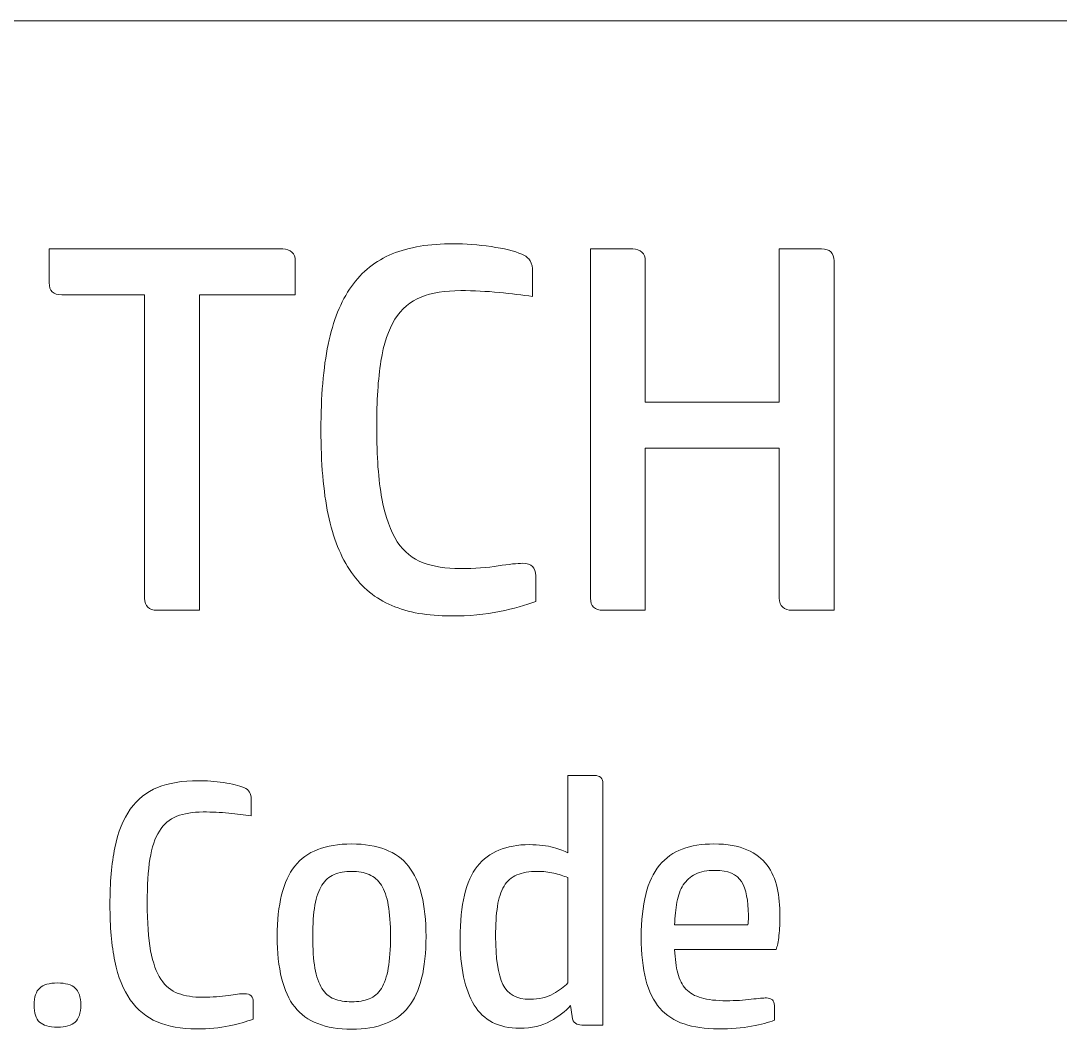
# Model space of a CAD drawing. Header units: inches. Extents: x -4.89 to -2.45, y 0.77 to 2.41.
# Drawn here: x -3.5347 to -3.2025, y 2.0901 to 2.4125 of the extents above; entities that cross this region are included whole.
import ezdxf

# ---------------------------------------------------------------- set-up
doc = ezdxf.new("R2010")
doc.units = ezdxf.units.IN
doc.header["$MEASUREMENT"] = 0
doc.layers.add('Layer 1', color=7, linetype='Continuous')

msp = doc.modelspace()

# ---------------------------------------------------------------- linework, layer by layer
at = {"layer": 'Layer 1', "lineweight": 9}
msp.add_open_spline([(-4.65138, 2.41245), (-4.65138, 2.41245), (-2.68924, 2.41245), (-2.68924, 2.41245)], degree=3, dxfattribs=at)
at = {"layer": 'Layer 1', "color": 250, "lineweight": 9}
for points, knots in [([(-3.49512, 2.32485), (-3.49512, 2.32485), (-3.52162, 2.32485), (-3.52162, 2.32485), (-3.52162, 2.32485), (-3.52429, 2.32485), (-3.52562, 2.32613), (-3.52562, 2.32869), (-3.52562, 2.32869), (-3.52562, 2.32869), (-3.52562, 2.33952), (-3.52562, 2.33952), (-3.52562, 2.33952), (-3.52562, 2.33952), (-3.45096, 2.33952), (-3.45096, 2.33952), (-3.45096, 2.33952), (-3.44973, 2.33952), (-3.44876, 2.33919), (-3.44804, 2.33852), (-3.44804, 2.33852), (-3.44732, 2.33785), (-3.44696, 2.33691), (-3.44696, 2.33569), (-3.44696, 2.33569), (-3.44696, 2.33569), (-3.44696, 2.32485), (-3.44696, 2.32485), (-3.44696, 2.32485), (-3.44696, 2.32485), (-3.47762, 2.32485), (-3.47762, 2.32485), (-3.47762, 2.32485), (-3.47762, 2.32485), (-3.47762, 2.22402), (-3.47762, 2.22402), (-3.47762, 2.22402), (-3.47762, 2.22402), (-3.49112, 2.22402), (-3.49112, 2.22402), (-3.49112, 2.22402), (-3.49379, 2.22402), (-3.49512, 2.2253), (-3.49512, 2.22786), (-3.49512, 2.22786), (-3.49512, 2.22786), (-3.49512, 2.32485), (-3.49512, 2.32485)], [0, 0, 0, 0, 0.076923, 0.076923, 0.076923, 0.076923, 0.153846, 0.153846, 0.153846, 0.153846, 0.230769, 0.230769, 0.230769, 0.230769, 0.307692, 0.307692, 0.307692, 0.307692, 0.384615, 0.384615, 0.384615, 0.384615, 0.461538, 0.461538, 0.461538, 0.461538, 0.538462, 0.538462, 0.538462, 0.538462, 0.615385, 0.615385, 0.615385, 0.615385, 0.692308, 0.692308, 0.692308, 0.692308, 0.769231, 0.769231, 0.769231, 0.769231, 0.846154, 0.846154, 0.846154, 0.846154, 1, 1, 1, 1]), ([(-3.39646, 2.34119), (-3.39257, 2.34119), (-3.38854, 2.34088), (-3.38437, 2.34027), (-3.38437, 2.34027), (-3.3802, 2.33966), (-3.37696, 2.33885), (-3.37462, 2.33785), (-3.37462, 2.33785), (-3.37329, 2.3373), (-3.37237, 2.33658), (-3.37187, 2.33569), (-3.37187, 2.33569), (-3.37137, 2.3348), (-3.37112, 2.33363), (-3.37112, 2.33219), (-3.37112, 2.33219), (-3.37112, 2.33219), (-3.37112, 2.32435), (-3.37112, 2.32435), (-3.37112, 2.32435), (-3.37435, 2.3248), (-3.37793, 2.32522), (-3.38187, 2.32561), (-3.38187, 2.32561), (-3.38582, 2.326), (-3.3899, 2.32619), (-3.39412, 2.32619), (-3.39412, 2.32619), (-3.39912, 2.32619), (-3.40335, 2.3255), (-3.40679, 2.32411), (-3.40679, 2.32411), (-3.41023, 2.32272), (-3.41301, 2.32035), (-3.41512, 2.31702), (-3.41512, 2.31702), (-3.41723, 2.31369), (-3.41873, 2.30922), (-3.41962, 2.30361), (-3.41962, 2.30361), (-3.42051, 2.298), (-3.42096, 2.29097), (-3.42096, 2.28252), (-3.42096, 2.28252), (-3.42096, 2.27319), (-3.4204, 2.26558), (-3.41929, 2.25969), (-3.41929, 2.25969), (-3.41818, 2.2538), (-3.41654, 2.24922), (-3.41437, 2.24594), (-3.41437, 2.24594), (-3.4122, 2.24266), (-3.40946, 2.24041), (-3.40612, 2.23919), (-3.40612, 2.23919), (-3.40279, 2.23797), (-3.39885, 2.23736), (-3.39429, 2.23736), (-3.39429, 2.23736), (-3.38962, 2.23736), (-3.38557, 2.23763), (-3.38212, 2.23819), (-3.38212, 2.23819), (-3.37868, 2.23874), (-3.37607, 2.23902), (-3.37429, 2.23902), (-3.37429, 2.23902), (-3.37151, 2.23902), (-3.37012, 2.23769), (-3.37012, 2.23502), (-3.37012, 2.23502), (-3.37012, 2.23502), (-3.37012, 2.22686), (-3.37012, 2.22686), (-3.37012, 2.22686), (-3.37335, 2.22563), (-3.3772, 2.22455), (-3.3817, 2.22361), (-3.3817, 2.22361), (-3.3862, 2.22266), (-3.3914, 2.22219), (-3.39729, 2.22219), (-3.39729, 2.22219), (-3.40462, 2.22219), (-3.4109, 2.2233), (-3.41612, 2.22552), (-3.41612, 2.22552), (-3.42134, 2.22774), (-3.42565, 2.23127), (-3.42904, 2.23611), (-3.42904, 2.23611), (-3.43243, 2.24094), (-3.4349, 2.24711), (-3.43646, 2.25461), (-3.43646, 2.25461), (-3.43801, 2.26211), (-3.43879, 2.27113), (-3.43879, 2.28169), (-3.43879, 2.28169), (-3.43879, 2.29236), (-3.43801, 2.30147), (-3.43646, 2.30902), (-3.43646, 2.30902), (-3.4349, 2.31658), (-3.43243, 2.32274), (-3.42904, 2.32752), (-3.42904, 2.32752), (-3.42565, 2.3323), (-3.42129, 2.33577), (-3.41596, 2.33794), (-3.41596, 2.33794), (-3.41062, 2.34011), (-3.40412, 2.34119), (-3.39646, 2.34119)], [0, 0, 0, 0, 0.033333, 0.033333, 0.033333, 0.033333, 0.066667, 0.066667, 0.066667, 0.066667, 0.1, 0.1, 0.1, 0.1, 0.133333, 0.133333, 0.133333, 0.133333, 0.166667, 0.166667, 0.166667, 0.166667, 0.2, 0.2, 0.2, 0.2, 0.233333, 0.233333, 0.233333, 0.233333, 0.266667, 0.266667, 0.266667, 0.266667, 0.3, 0.3, 0.3, 0.3, 0.333333, 0.333333, 0.333333, 0.333333, 0.366667, 0.366667, 0.366667, 0.366667, 0.4, 0.4, 0.4, 0.4, 0.433333, 0.433333, 0.433333, 0.433333, 0.466667, 0.466667, 0.466667, 0.466667, 0.5, 0.5, 0.5, 0.5, 0.533333, 0.533333, 0.533333, 0.533333, 0.566667, 0.566667, 0.566667, 0.566667, 0.6, 0.6, 0.6, 0.6, 0.633333, 0.633333, 0.633333, 0.633333, 0.666667, 0.666667, 0.666667, 0.666667, 0.7, 0.7, 0.7, 0.7, 0.733333, 0.733333, 0.733333, 0.733333, 0.766667, 0.766667, 0.766667, 0.766667, 0.8, 0.8, 0.8, 0.8, 0.833333, 0.833333, 0.833333, 0.833333, 0.866667, 0.866667, 0.866667, 0.866667, 0.9, 0.9, 0.9, 0.9, 0.933333, 0.933333, 0.933333, 0.933333, 1, 1, 1, 1]), ([(-3.27879, 2.33952), (-3.27613, 2.33952), (-3.27479, 2.33824), (-3.27479, 2.33569), (-3.27479, 2.33569), (-3.27479, 2.33569), (-3.27479, 2.22402), (-3.27479, 2.22402), (-3.27479, 2.22402), (-3.27479, 2.22402), (-3.28829, 2.22402), (-3.28829, 2.22402), (-3.28829, 2.22402), (-3.28952, 2.22402), (-3.29049, 2.22436), (-3.29121, 2.22502), (-3.29121, 2.22502), (-3.29193, 2.22569), (-3.29229, 2.22663), (-3.29229, 2.22786), (-3.29229, 2.22786), (-3.29229, 2.22786), (-3.29229, 2.27586), (-3.29229, 2.27586), (-3.29229, 2.27586), (-3.29229, 2.27586), (-3.33513, 2.27586), (-3.33513, 2.27586), (-3.33513, 2.27586), (-3.33513, 2.27586), (-3.33513, 2.22402), (-3.33513, 2.22402), (-3.33513, 2.22402), (-3.33513, 2.22402), (-3.34863, 2.22402), (-3.34863, 2.22402), (-3.34863, 2.22402), (-3.35129, 2.22402), (-3.35263, 2.2253), (-3.35263, 2.22786), (-3.35263, 2.22786), (-3.35263, 2.22786), (-3.35263, 2.33952), (-3.35263, 2.33952), (-3.35263, 2.33952), (-3.35263, 2.33952), (-3.33913, 2.33952), (-3.33913, 2.33952), (-3.33913, 2.33952), (-3.3379, 2.33952), (-3.33693, 2.33919), (-3.33621, 2.33852), (-3.33621, 2.33852), (-3.33548, 2.33785), (-3.33513, 2.33691), (-3.33513, 2.33569), (-3.33513, 2.33569), (-3.33513, 2.33569), (-3.33513, 2.29052), (-3.33513, 2.29052), (-3.33513, 2.29052), (-3.33513, 2.29052), (-3.29229, 2.29052), (-3.29229, 2.29052), (-3.29229, 2.29052), (-3.29229, 2.29052), (-3.29229, 2.33952), (-3.29229, 2.33952), (-3.29229, 2.33952), (-3.29229, 2.33952), (-3.27879, 2.33952), (-3.27879, 2.33952)], [0, 0, 0, 0, 0.052632, 0.052632, 0.052632, 0.052632, 0.105263, 0.105263, 0.105263, 0.105263, 0.157895, 0.157895, 0.157895, 0.157895, 0.210526, 0.210526, 0.210526, 0.210526, 0.263158, 0.263158, 0.263158, 0.263158, 0.315789, 0.315789, 0.315789, 0.315789, 0.368421, 0.368421, 0.368421, 0.368421, 0.421053, 0.421053, 0.421053, 0.421053, 0.473684, 0.473684, 0.473684, 0.473684, 0.526316, 0.526316, 0.526316, 0.526316, 0.578947, 0.578947, 0.578947, 0.578947, 0.631579, 0.631579, 0.631579, 0.631579, 0.684211, 0.684211, 0.684211, 0.684211, 0.736842, 0.736842, 0.736842, 0.736842, 0.789474, 0.789474, 0.789474, 0.789474, 0.842105, 0.842105, 0.842105, 0.842105, 0.894737, 0.894737, 0.894737, 0.894737, 1, 1, 1, 1]), ([(-3.47797, 2.16954), (-3.47538, 2.16954), (-3.47269, 2.16933), (-3.46991, 2.16893), (-3.46991, 2.16893), (-3.46714, 2.16852), (-3.46497, 2.16798), (-3.46341, 2.16731), (-3.46341, 2.16731), (-3.46252, 2.16694), (-3.46191, 2.16646), (-3.46158, 2.16587), (-3.46158, 2.16587), (-3.46125, 2.16528), (-3.46108, 2.1645), (-3.46108, 2.16354), (-3.46108, 2.16354), (-3.46108, 2.16354), (-3.46108, 2.15831), (-3.46108, 2.15831), (-3.46108, 2.15831), (-3.46323, 2.15861), (-3.46562, 2.15889), (-3.46825, 2.15915), (-3.46825, 2.15915), (-3.47088, 2.15941), (-3.4736, 2.15954), (-3.47641, 2.15954), (-3.47641, 2.15954), (-3.47975, 2.15954), (-3.48256, 2.15907), (-3.48486, 2.15815), (-3.48486, 2.15815), (-3.48715, 2.15722), (-3.48901, 2.15565), (-3.49041, 2.15343), (-3.49041, 2.15343), (-3.49182, 2.1512), (-3.49282, 2.14822), (-3.49341, 2.14448), (-3.49341, 2.14448), (-3.49401, 2.14074), (-3.4943, 2.13606), (-3.4943, 2.13043), (-3.4943, 2.13043), (-3.4943, 2.1242), (-3.49393, 2.11913), (-3.49319, 2.1152), (-3.49319, 2.1152), (-3.49245, 2.11128), (-3.49136, 2.10822), (-3.48991, 2.10604), (-3.48991, 2.10604), (-3.48847, 2.10385), (-3.48663, 2.10235), (-3.48441, 2.10154), (-3.48441, 2.10154), (-3.48219, 2.10072), (-3.47956, 2.10031), (-3.47652, 2.10031), (-3.47652, 2.10031), (-3.47341, 2.10031), (-3.47071, 2.1005), (-3.46841, 2.10087), (-3.46841, 2.10087), (-3.46612, 2.10124), (-3.46438, 2.10143), (-3.46319, 2.10143), (-3.46319, 2.10143), (-3.46134, 2.10143), (-3.46041, 2.10054), (-3.46041, 2.09876), (-3.46041, 2.09876), (-3.46041, 2.09876), (-3.46041, 2.09331), (-3.46041, 2.09331), (-3.46041, 2.09331), (-3.46256, 2.0925), (-3.46514, 2.09178), (-3.46814, 2.09115), (-3.46814, 2.09115), (-3.47114, 2.09052), (-3.4746, 2.0902), (-3.47852, 2.0902), (-3.47852, 2.0902), (-3.48341, 2.0902), (-3.4876, 2.09094), (-3.49108, 2.09243), (-3.49108, 2.09243), (-3.49456, 2.09391), (-3.49743, 2.09626), (-3.49969, 2.09948), (-3.49969, 2.09948), (-3.50195, 2.1027), (-3.5036, 2.10681), (-3.50463, 2.11181), (-3.50463, 2.11181), (-3.50567, 2.11681), (-3.50619, 2.12283), (-3.50619, 2.12987), (-3.50619, 2.12987), (-3.50619, 2.13698), (-3.50567, 2.14306), (-3.50463, 2.14809), (-3.50463, 2.14809), (-3.5036, 2.15313), (-3.50195, 2.15724), (-3.49969, 2.16043), (-3.49969, 2.16043), (-3.49743, 2.16361), (-3.49452, 2.16593), (-3.49097, 2.16737), (-3.49097, 2.16737), (-3.48741, 2.16881), (-3.48308, 2.16954), (-3.47797, 2.16954)], [0, 0, 0, 0, 0.033333, 0.033333, 0.033333, 0.033333, 0.066667, 0.066667, 0.066667, 0.066667, 0.1, 0.1, 0.1, 0.1, 0.133333, 0.133333, 0.133333, 0.133333, 0.166667, 0.166667, 0.166667, 0.166667, 0.2, 0.2, 0.2, 0.2, 0.233333, 0.233333, 0.233333, 0.233333, 0.266667, 0.266667, 0.266667, 0.266667, 0.3, 0.3, 0.3, 0.3, 0.333333, 0.333333, 0.333333, 0.333333, 0.366667, 0.366667, 0.366667, 0.366667, 0.4, 0.4, 0.4, 0.4, 0.433333, 0.433333, 0.433333, 0.433333, 0.466667, 0.466667, 0.466667, 0.466667, 0.5, 0.5, 0.5, 0.5, 0.533333, 0.533333, 0.533333, 0.533333, 0.566667, 0.566667, 0.566667, 0.566667, 0.6, 0.6, 0.6, 0.6, 0.633333, 0.633333, 0.633333, 0.633333, 0.666667, 0.666667, 0.666667, 0.666667, 0.7, 0.7, 0.7, 0.7, 0.733333, 0.733333, 0.733333, 0.733333, 0.766667, 0.766667, 0.766667, 0.766667, 0.8, 0.8, 0.8, 0.8, 0.833333, 0.833333, 0.833333, 0.833333, 0.866667, 0.866667, 0.866667, 0.866667, 0.9, 0.9, 0.9, 0.9, 0.933333, 0.933333, 0.933333, 0.933333, 1, 1, 1, 1]), ([(-3.3753, 2.09043), (-3.38197, 2.09043), (-3.3868, 2.09289), (-3.3898, 2.09781), (-3.3898, 2.09781), (-3.3928, 2.10274), (-3.3943, 2.10987), (-3.3943, 2.1192), (-3.3943, 2.1192), (-3.3943, 2.12987), (-3.39247, 2.13752), (-3.3888, 2.14215), (-3.3888, 2.14215), (-3.38514, 2.14678), (-3.3796, 2.14909), (-3.37219, 2.14909), (-3.37219, 2.14909), (-3.36908, 2.14909), (-3.36651, 2.1488), (-3.36447, 2.1482), (-3.36447, 2.1482), (-3.36243, 2.14761), (-3.3609, 2.14702), (-3.35986, 2.14643), (-3.35986, 2.14643), (-3.35986, 2.14643), (-3.35986, 2.1712), (-3.35986, 2.1712), (-3.35986, 2.1712), (-3.35986, 2.1712), (-3.3513, 2.1712), (-3.3513, 2.1712), (-3.3513, 2.1712), (-3.35049, 2.1712), (-3.34984, 2.17098), (-3.34936, 2.17054), (-3.34936, 2.17054), (-3.34888, 2.17009), (-3.34864, 2.16946), (-3.34864, 2.16865), (-3.34864, 2.16865), (-3.34864, 2.16865), (-3.34864, 2.09143), (-3.34864, 2.09143), (-3.34864, 2.09143), (-3.34864, 2.09143), (-3.35541, 2.09143), (-3.35541, 2.09143), (-3.35541, 2.09143), (-3.35623, 2.09143), (-3.35691, 2.09161), (-3.35747, 2.09198), (-3.35747, 2.09198), (-3.35803, 2.09235), (-3.35838, 2.09309), (-3.35853, 2.0942), (-3.35853, 2.0942), (-3.35853, 2.0942), (-3.35897, 2.09765), (-3.35897, 2.09765), (-3.35897, 2.09765), (-3.36067, 2.0958), (-3.36284, 2.09413), (-3.36547, 2.09265), (-3.36547, 2.09265), (-3.3681, 2.09117), (-3.37138, 2.09043), (-3.3753, 2.09043)], [0, 0, 0, 0, 0.055556, 0.055556, 0.055556, 0.055556, 0.111111, 0.111111, 0.111111, 0.111111, 0.166667, 0.166667, 0.166667, 0.166667, 0.222222, 0.222222, 0.222222, 0.222222, 0.277778, 0.277778, 0.277778, 0.277778, 0.333333, 0.333333, 0.333333, 0.333333, 0.388889, 0.388889, 0.388889, 0.388889, 0.444444, 0.444444, 0.444444, 0.444444, 0.5, 0.5, 0.5, 0.5, 0.555556, 0.555556, 0.555556, 0.555556, 0.611111, 0.611111, 0.611111, 0.611111, 0.666667, 0.666667, 0.666667, 0.666667, 0.722222, 0.722222, 0.722222, 0.722222, 0.777778, 0.777778, 0.777778, 0.777778, 0.833333, 0.833333, 0.833333, 0.833333, 0.888889, 0.888889, 0.888889, 0.888889, 1, 1, 1, 1]), ([(-3.42897, 2.09009), (-3.43734, 2.09009), (-3.4434, 2.09246), (-3.44714, 2.0972), (-3.44714, 2.0972), (-3.45088, 2.10194), (-3.45275, 2.10946), (-3.45275, 2.11976), (-3.45275, 2.11976), (-3.45275, 2.12998), (-3.45088, 2.13746), (-3.44714, 2.1422), (-3.44714, 2.1422), (-3.4434, 2.14694), (-3.43734, 2.14931), (-3.42897, 2.14931), (-3.42897, 2.14931), (-3.4206, 2.14931), (-3.41454, 2.14694), (-3.4108, 2.1422), (-3.4108, 2.1422), (-3.40706, 2.13746), (-3.40519, 2.12998), (-3.40519, 2.11976), (-3.40519, 2.11976), (-3.40519, 2.10946), (-3.40706, 2.10194), (-3.4108, 2.0972), (-3.4108, 2.0972), (-3.41454, 2.09246), (-3.4206, 2.09009), (-3.42897, 2.09009)], [0, 0, 0, 0, 0.111111, 0.111111, 0.111111, 0.111111, 0.222222, 0.222222, 0.222222, 0.222222, 0.333333, 0.333333, 0.333333, 0.333333, 0.444444, 0.444444, 0.444444, 0.444444, 0.555556, 0.555556, 0.555556, 0.555556, 0.666667, 0.666667, 0.666667, 0.666667, 0.777778, 0.777778, 0.777778, 0.777778, 1, 1, 1, 1]), ([(-3.32575, 2.11554), (-3.3256, 2.11257), (-3.32527, 2.11006), (-3.32475, 2.10798), (-3.32475, 2.10798), (-3.32423, 2.10591), (-3.32336, 2.10422), (-3.32214, 2.10293), (-3.32214, 2.10293), (-3.32091, 2.10163), (-3.31927, 2.10069), (-3.31719, 2.10009), (-3.31719, 2.10009), (-3.31512, 2.0995), (-3.31245, 2.0992), (-3.30919, 2.0992), (-3.30919, 2.0992), (-3.3063, 2.0992), (-3.30367, 2.09935), (-3.3013, 2.09965), (-3.3013, 2.09965), (-3.29893, 2.09994), (-3.2973, 2.10009), (-3.29641, 2.10009), (-3.29641, 2.10009), (-3.29471, 2.10009), (-3.29386, 2.09928), (-3.29386, 2.09765), (-3.29386, 2.09765), (-3.29386, 2.09765), (-3.29386, 2.09298), (-3.29386, 2.09298), (-3.29386, 2.09298), (-3.29564, 2.09224), (-3.29806, 2.09159), (-3.30114, 2.09104), (-3.30114, 2.09104), (-3.30421, 2.09048), (-3.30775, 2.0902), (-3.31175, 2.0902), (-3.31175, 2.0902), (-3.31597, 2.0902), (-3.31964, 2.09072), (-3.32275, 2.09176), (-3.32275, 2.09176), (-3.32586, 2.0928), (-3.32843, 2.09448), (-3.33047, 2.09681), (-3.33047, 2.09681), (-3.33251, 2.09915), (-3.33401, 2.10219), (-3.33497, 2.10593), (-3.33497, 2.10593), (-3.33593, 2.10967), (-3.33641, 2.1142), (-3.33641, 2.11954), (-3.33641, 2.11954), (-3.33641, 2.12487), (-3.33593, 2.12943), (-3.33497, 2.1332), (-3.33497, 2.1332), (-3.33401, 2.13698), (-3.33254, 2.14007), (-3.33058, 2.14248), (-3.33058, 2.14248), (-3.32862, 2.14489), (-3.32619, 2.14663), (-3.3233, 2.1477), (-3.3233, 2.1477), (-3.32041, 2.14878), (-3.31704, 2.14931), (-3.31319, 2.14931), (-3.31319, 2.14931), (-3.30889, 2.14931), (-3.30538, 2.1487), (-3.30264, 2.14748), (-3.30264, 2.14748), (-3.29989, 2.14626), (-3.29775, 2.14461), (-3.29619, 2.14254), (-3.29619, 2.14254), (-3.29464, 2.14046), (-3.29356, 2.13804), (-3.29297, 2.13526), (-3.29297, 2.13526), (-3.29238, 2.13248), (-3.29208, 2.1295), (-3.29208, 2.12631), (-3.29208, 2.12631), (-3.29208, 2.12417), (-3.29219, 2.12209), (-3.29241, 2.12009), (-3.29241, 2.12009), (-3.29264, 2.11809), (-3.29293, 2.11657), (-3.2933, 2.11554), (-3.2933, 2.11554), (-3.2933, 2.11554), (-3.32575, 2.11554), (-3.32575, 2.11554)], [0, 0, 0, 0, 0.038462, 0.038462, 0.038462, 0.038462, 0.076923, 0.076923, 0.076923, 0.076923, 0.115385, 0.115385, 0.115385, 0.115385, 0.153846, 0.153846, 0.153846, 0.153846, 0.192308, 0.192308, 0.192308, 0.192308, 0.230769, 0.230769, 0.230769, 0.230769, 0.269231, 0.269231, 0.269231, 0.269231, 0.307692, 0.307692, 0.307692, 0.307692, 0.346154, 0.346154, 0.346154, 0.346154, 0.384615, 0.384615, 0.384615, 0.384615, 0.423077, 0.423077, 0.423077, 0.423077, 0.461538, 0.461538, 0.461538, 0.461538, 0.5, 0.5, 0.5, 0.5, 0.538462, 0.538462, 0.538462, 0.538462, 0.576923, 0.576923, 0.576923, 0.576923, 0.615385, 0.615385, 0.615385, 0.615385, 0.653846, 0.653846, 0.653846, 0.653846, 0.692308, 0.692308, 0.692308, 0.692308, 0.730769, 0.730769, 0.730769, 0.730769, 0.769231, 0.769231, 0.769231, 0.769231, 0.807692, 0.807692, 0.807692, 0.807692, 0.846154, 0.846154, 0.846154, 0.846154, 0.884615, 0.884615, 0.884615, 0.884615, 0.923077, 0.923077, 0.923077, 0.923077, 1, 1, 1, 1]), ([(-3.41653, 2.11976), (-3.41653, 2.12376), (-3.41677, 2.12709), (-3.41725, 2.12976), (-3.41725, 2.12976), (-3.41773, 2.13243), (-3.41847, 2.13456), (-3.41947, 2.13615), (-3.41947, 2.13615), (-3.42047, 2.13774), (-3.42177, 2.13887), (-3.42336, 2.13954), (-3.42336, 2.13954), (-3.42495, 2.1402), (-3.42682, 2.14054), (-3.42897, 2.14054), (-3.42897, 2.14054), (-3.43112, 2.14054), (-3.43299, 2.1402), (-3.43458, 2.13954), (-3.43458, 2.13954), (-3.43617, 2.13887), (-3.43747, 2.13774), (-3.43847, 2.13615), (-3.43847, 2.13615), (-3.43947, 2.13456), (-3.44021, 2.13243), (-3.44069, 2.12976), (-3.44069, 2.12976), (-3.44117, 2.12709), (-3.44141, 2.12376), (-3.44141, 2.11976), (-3.44141, 2.11976), (-3.44141, 2.11569), (-3.44117, 2.1123), (-3.44069, 2.10959), (-3.44069, 2.10959), (-3.44021, 2.10689), (-3.43947, 2.10474), (-3.43847, 2.10315), (-3.43847, 2.10315), (-3.43747, 2.10156), (-3.43617, 2.10044), (-3.43458, 2.09981), (-3.43458, 2.09981), (-3.43299, 2.09919), (-3.43112, 2.09887), (-3.42897, 2.09887), (-3.42897, 2.09887), (-3.42682, 2.09887), (-3.42495, 2.09919), (-3.42336, 2.09981), (-3.42336, 2.09981), (-3.42177, 2.10044), (-3.42047, 2.10156), (-3.41947, 2.10315), (-3.41947, 2.10315), (-3.41847, 2.10474), (-3.41773, 2.10689), (-3.41725, 2.10959), (-3.41725, 2.10959), (-3.41677, 2.1123), (-3.41653, 2.11569), (-3.41653, 2.11976)], [0, 0, 0, 0, 0.058824, 0.058824, 0.058824, 0.058824, 0.117647, 0.117647, 0.117647, 0.117647, 0.176471, 0.176471, 0.176471, 0.176471, 0.235294, 0.235294, 0.235294, 0.235294, 0.294118, 0.294118, 0.294118, 0.294118, 0.352941, 0.352941, 0.352941, 0.352941, 0.411765, 0.411765, 0.411765, 0.411765, 0.470588, 0.470588, 0.470588, 0.470588, 0.529412, 0.529412, 0.529412, 0.529412, 0.588235, 0.588235, 0.588235, 0.588235, 0.647059, 0.647059, 0.647059, 0.647059, 0.705882, 0.705882, 0.705882, 0.705882, 0.764706, 0.764706, 0.764706, 0.764706, 0.823529, 0.823529, 0.823529, 0.823529, 0.882353, 0.882353, 0.882353, 0.882353, 1, 1, 1, 1]), ([(-3.35986, 2.13854), (-3.36127, 2.13913), (-3.36277, 2.13961), (-3.36436, 2.13998), (-3.36436, 2.13998), (-3.36595, 2.14035), (-3.36771, 2.14054), (-3.36964, 2.14054), (-3.36964, 2.14054), (-3.37223, 2.14054), (-3.3744, 2.14017), (-3.37614, 2.13943), (-3.37614, 2.13943), (-3.37788, 2.13869), (-3.37925, 2.13748), (-3.38025, 2.13581), (-3.38025, 2.13581), (-3.38125, 2.13415), (-3.38195, 2.132), (-3.38236, 2.12937), (-3.38236, 2.12937), (-3.38277, 2.12674), (-3.38297, 2.12354), (-3.38297, 2.11976), (-3.38297, 2.11976), (-3.38297, 2.11272), (-3.38219, 2.10761), (-3.38064, 2.10443), (-3.38064, 2.10443), (-3.37908, 2.10124), (-3.37619, 2.09965), (-3.37197, 2.09965), (-3.37197, 2.09965), (-3.36901, 2.09965), (-3.36654, 2.10022), (-3.36458, 2.10137), (-3.36458, 2.10137), (-3.36262, 2.10252), (-3.36104, 2.10369), (-3.35986, 2.10487), (-3.35986, 2.10487), (-3.35986, 2.10487), (-3.35986, 2.13854), (-3.35986, 2.13854)], [0, 0, 0, 0, 0.083333, 0.083333, 0.083333, 0.083333, 0.166667, 0.166667, 0.166667, 0.166667, 0.25, 0.25, 0.25, 0.25, 0.333333, 0.333333, 0.333333, 0.333333, 0.416667, 0.416667, 0.416667, 0.416667, 0.5, 0.5, 0.5, 0.5, 0.583333, 0.583333, 0.583333, 0.583333, 0.666667, 0.666667, 0.666667, 0.666667, 0.75, 0.75, 0.75, 0.75, 0.833333, 0.833333, 0.833333, 0.833333, 1, 1, 1, 1]), ([(-3.3023, 2.12343), (-3.30223, 2.12417), (-3.30219, 2.12472), (-3.30219, 2.12509), (-3.30219, 2.12509), (-3.30219, 2.12546), (-3.30219, 2.12594), (-3.30219, 2.12654), (-3.30219, 2.12654), (-3.30219, 2.13128), (-3.30291, 2.13485), (-3.30436, 2.13726), (-3.30436, 2.13726), (-3.3058, 2.13967), (-3.30864, 2.14087), (-3.31286, 2.14087), (-3.31286, 2.14087), (-3.31538, 2.14087), (-3.31745, 2.14046), (-3.31908, 2.13965), (-3.31908, 2.13965), (-3.32071, 2.13883), (-3.32201, 2.13769), (-3.32297, 2.1362), (-3.32297, 2.1362), (-3.32393, 2.13472), (-3.32462, 2.13289), (-3.32502, 2.1307), (-3.32502, 2.1307), (-3.32543, 2.12852), (-3.32567, 2.12609), (-3.32575, 2.12343), (-3.32575, 2.12343), (-3.32575, 2.12343), (-3.3023, 2.12343), (-3.3023, 2.12343)], [0, 0, 0, 0, 0.1, 0.1, 0.1, 0.1, 0.2, 0.2, 0.2, 0.2, 0.3, 0.3, 0.3, 0.3, 0.4, 0.4, 0.4, 0.4, 0.5, 0.5, 0.5, 0.5, 0.6, 0.6, 0.6, 0.6, 0.7, 0.7, 0.7, 0.7, 0.8, 0.8, 0.8, 0.8, 1, 1, 1, 1]), ([(-3.51552, 2.09787), (-3.51552, 2.09528), (-3.51612, 2.09344), (-3.5173, 2.09237), (-3.5173, 2.09237), (-3.51849, 2.0913), (-3.52038, 2.09076), (-3.52297, 2.09076), (-3.52297, 2.09076), (-3.52564, 2.09076), (-3.52754, 2.0913), (-3.52869, 2.09237), (-3.52869, 2.09237), (-3.52984, 2.09344), (-3.53041, 2.09528), (-3.53041, 2.09787), (-3.53041, 2.09787), (-3.53041, 2.10039), (-3.52982, 2.10219), (-3.52864, 2.10326), (-3.52864, 2.10326), (-3.52745, 2.10433), (-3.52556, 2.10487), (-3.52297, 2.10487), (-3.52297, 2.10487), (-3.52038, 2.10487), (-3.51849, 2.10433), (-3.5173, 2.10326), (-3.5173, 2.10326), (-3.51612, 2.10219), (-3.51552, 2.10039), (-3.51552, 2.09787)], [0, 0, 0, 0, 0.111111, 0.111111, 0.111111, 0.111111, 0.222222, 0.222222, 0.222222, 0.222222, 0.333333, 0.333333, 0.333333, 0.333333, 0.444444, 0.444444, 0.444444, 0.444444, 0.555556, 0.555556, 0.555556, 0.555556, 0.666667, 0.666667, 0.666667, 0.666667, 0.777778, 0.777778, 0.777778, 0.777778, 1, 1, 1, 1])]:
    msp.add_open_spline(points, degree=3, knots=knots, dxfattribs=at)

doc.saveas('drawing.dxf')
